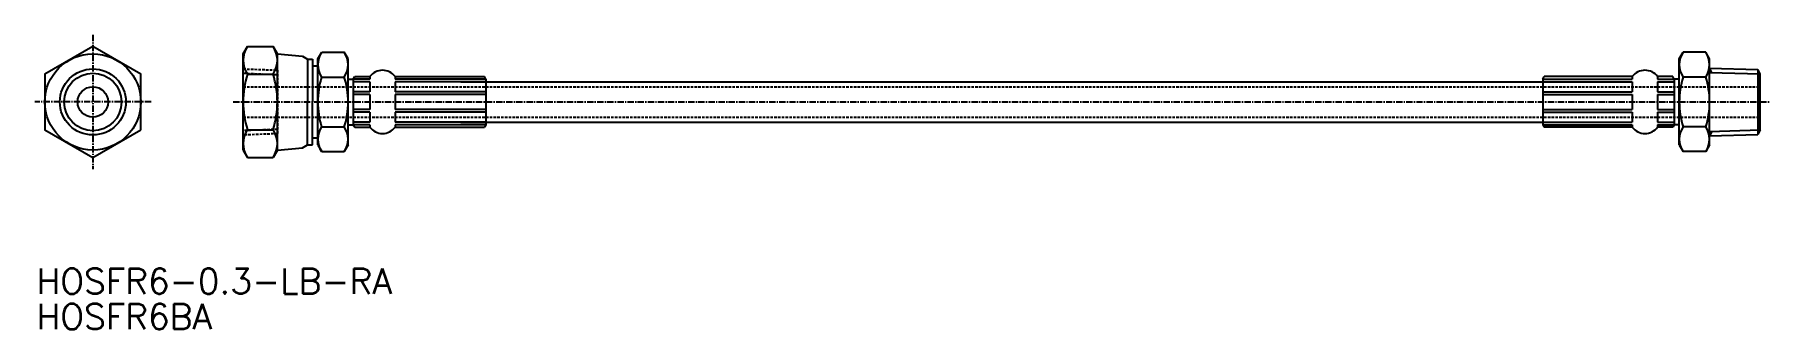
# Model space of a CAD drawing. Extents: x 34 to 377, y 104 to 162.
import ezdxf
from ezdxf.enums import TextEntityAlignment as Align

# ---------------------------------------------------------------- set-up
doc = ezdxf.new("R2010")
doc.units = 0
doc.linetypes.add('CENTER', pattern=[2, 1.25, -0.25, 0.25, -0.25])
doc.linetypes.add('DASHED', pattern=[0.75, 0.5, -0.25])
doc.layers.get('0').update_dxf_attribs({"linetype": 'CONTINUOUS'})
doc.layers.add('CENTER', color=1, linetype='CENTER')
doc.styles.get("Standard").update_dxf_attribs({"font": 'txt.shx', "bigfont": 'extfont.shx'})

msp = doc.modelspace()

# ---------------------------------------------------------------- linework, layer by layer
at = {"color": 7, "linetype": 'CONTINUOUS'}
for p, q in [((75.24, 157.98), (76.09, 159.45)), ((75.24, 138.98), (75.24, 157.98)), ((76.09, 159.45), (81.14, 159.45)), ((81.99, 157.98), (81.14, 159.45)), ((81.99, 138.98), (81.99, 157.98)), ((81.99, 157.98), (86.93, 157.55)), ((89.99, 156.98), (90.75, 158.3)), ((90.75, 158.3), (95.23, 158.3)), ((95.99, 156.98), (95.23, 158.3)), ((359.24, 156.98), (360, 158.3)), ((364.48, 158.3), (360, 158.3)), ((365.24, 156.98), (364.48, 158.3)), ((86.93, 157.55), (87.95, 156.96)), ((87.95, 156.96), (87.95, 148.48)), ((87.95, 156.96), (88.97, 156.96)), ((88.97, 156.96), (88.97, 155.61)), ((88.97, 155.61), (88.97, 148.48)), ((88.97, 155.61), (89.99, 155.61)), ((89.99, 139.98), (89.99, 156.98)), ((95.99, 139.98), (95.99, 156.98)), ((95.99, 139.98), (95.99, 156.98)), ((359.24, 139.98), (359.24, 156.98)), ((359.24, 139.98), (359.24, 156.98)), ((365.24, 139.98), (365.24, 156.98)), ((365.24, 155.19), (374.79, 154.89)), ((374.79, 154.89), (374.79, 142.08)), ((375.24, 154.02), (374.79, 154.89)), ((76.09, 153.97), (81.14, 153.97)), ((90.75, 153.39), (95.23, 153.39)), ((95.99, 152.98), (96.99, 152.98)), ((96.99, 152.98), (97.28, 153.48)), ((96.99, 152.98), (96.99, 143.98)), ((100.28, 152.98), (96.99, 152.98)), ((100.28, 152.48), (96.99, 152.48)), ((97.28, 153.48), (100.28, 153.48)), ((100.28, 153.48), (100.28, 152.98)), ((100.28, 152.48), (100.28, 150.48)), ((105.28, 153.48), (105.28, 152.98)), ((105.28, 153.48), (122.95, 153.48)), ((123.24, 152.98), (105.28, 152.98)), ((123.24, 152.48), (105.28, 152.48)), ((105.28, 152.48), (105.28, 150.48)), ((118.24, 152.48), (332.24, 152.48)), ((123.24, 152.98), (122.95, 153.48)), ((123.24, 152.98), (123.24, 143.98)), ((332.24, 152.98), (332.53, 153.48)), ((332.24, 152.98), (349.95, 152.98)), ((332.24, 152.98), (332.24, 143.98)), ((332.24, 152.48), (349.95, 152.48)), ((349.95, 153.48), (332.53, 153.48)), ((349.95, 153.48), (349.95, 152.98)), ((349.95, 152.48), (349.95, 150.48)), ((354.95, 153.48), (354.95, 152.98)), ((357.95, 153.48), (354.95, 153.48)), ((354.95, 152.98), (358.24, 152.98)), ((354.95, 152.48), (354.95, 150.48)), ((354.95, 152.48), (358.24, 152.48)), ((358.24, 152.98), (357.95, 153.48)), ((358.24, 152.98), (358.24, 143.98)), ((359.24, 152.98), (358.24, 152.98)), ((364.48, 153.39), (360, 153.39)), ((375.24, 142.95), (375.24, 154.02)), ((87.95, 140.01), (87.95, 148.48)), ((88.97, 141.36), (88.97, 148.48)), ((100.28, 150.48), (96.99, 150.48)), ((100.28, 149.98), (96.99, 149.98)), ((100.28, 149.98), (100.28, 146.98)), ((123.24, 150.48), (105.28, 150.48)), ((123.24, 149.98), (105.28, 149.98)), ((105.28, 149.98), (105.28, 146.98)), ((332.24, 150.48), (349.95, 150.48)), ((332.24, 149.98), (349.95, 149.98)), ((349.95, 149.98), (349.95, 146.98)), ((354.95, 150.48), (358.24, 150.48)), ((354.95, 149.98), (354.95, 146.98)), ((354.95, 149.98), (358.24, 149.98)), ((100.28, 146.98), (96.99, 146.98)), ((100.28, 146.48), (96.99, 146.48)), ((100.28, 144.48), (96.99, 144.48)), ((100.28, 146.48), (100.28, 144.48)), ((123.24, 146.98), (105.28, 146.98)), ((123.24, 146.48), (105.28, 146.48)), ((105.28, 146.48), (105.28, 144.48)), ((123.24, 144.48), (105.28, 144.48)), ((118.24, 144.48), (332.24, 144.48)), ((332.24, 146.98), (349.95, 146.98)), ((332.24, 146.48), (349.95, 146.48)), ((332.24, 144.48), (349.95, 144.48)), ((349.95, 146.48), (349.95, 144.48)), ((354.95, 146.98), (358.24, 146.98)), ((354.95, 146.48), (354.95, 144.48)), ((354.95, 146.48), (358.24, 146.48)), ((354.95, 144.48), (358.24, 144.48)), ((76.09, 143), (81.14, 143)), ((88.97, 140.01), (88.97, 141.36)), ((88.97, 141.36), (89.99, 141.36)), ((90.75, 143.58), (95.23, 143.58)), ((95.99, 143.98), (96.99, 143.98)), ((96.99, 143.98), (97.28, 143.48)), ((100.28, 143.98), (96.99, 143.98)), ((97.28, 143.48), (100.28, 143.48)), ((100.28, 143.98), (100.28, 143.48)), ((123.24, 143.98), (105.28, 143.98)), ((105.28, 143.98), (105.28, 143.48)), ((105.28, 143.48), (122.95, 143.48)), ((123.24, 143.98), (122.95, 143.48)), ((332.24, 143.98), (349.95, 143.98)), ((332.24, 143.98), (332.53, 143.48)), ((349.95, 143.48), (332.53, 143.48)), ((349.95, 143.98), (349.95, 143.48)), ((354.95, 143.98), (354.95, 143.48)), ((354.95, 143.98), (358.24, 143.98)), ((357.95, 143.48), (354.95, 143.48)), ((358.24, 143.98), (357.95, 143.48)), ((359.24, 143.98), (358.24, 143.98)), ((364.48, 143.58), (360, 143.58)), ((365.24, 141.78), (374.79, 142.08)), ((375.24, 142.95), (374.79, 142.08)), ((75.24, 138.98), (76.09, 137.52)), ((76.09, 137.52), (81.14, 137.52)), ((81.99, 138.98), (81.14, 137.52)), ((81.99, 138.98), (86.93, 139.42)), ((86.93, 139.42), (87.95, 140.01)), ((87.95, 140.01), (88.97, 140.01)), ((89.99, 139.98), (90.75, 138.67)), ((90.75, 138.67), (95.23, 138.67)), ((95.99, 139.98), (95.23, 138.67)), ((359.24, 139.98), (360, 138.67)), ((364.48, 138.67), (360, 138.67)), ((365.24, 139.98), (364.48, 138.67))]:
    msp.add_line(p, q, dxfattribs=at)
at = {"color": 3, "linetype": 'DASHED'}
for p, q in [((75.24, 155.02), (81.99, 154.77)), ((81.99, 154.77), (81.99, 142.2)), ((75.24, 154.16), (81.99, 153.91)), ((75.24, 151.48), (375.24, 151.48)), ((75.24, 145.48), (375.24, 145.48)), ((81.99, 143.06), (75.24, 142.81)), ((81.99, 142.2), (75.24, 141.95))]:
    msp.add_line(p, q, dxfattribs=at)
at = {"color": 3, "linetype": 'CONTINUOUS'}
for p, q in [((365.69, 154.32), (365.24, 155.19)), ((365.24, 154.33), (375.24, 154.02)), ((365.24, 142.64), (375.24, 142.95)), ((365.69, 142.65), (365.24, 141.78))]:
    msp.add_line(p, q, dxfattribs=at)
at = {"color": 7, "linetype": 'CONTINUOUS'}
msp.add_lwpolyline([(55, 143), (55, 153.97), (45.5, 159.45), (36, 153.97), (36, 143), (45.5, 137.52)], close=True, dxfattribs=at)
for radius in [9.5, 6.53, 3]:
    msp.add_circle((45.5, 148.48), radius, dxfattribs=at)
at = {"color": 3, "linetype": 'CONTINUOUS'}
msp.add_circle((45.5, 148.48), 5.68, dxfattribs=at)
at = {"color": 7, "linetype": 'CONTINUOUS'}
for centre, radius, start, end in [((80.09, 156.71), 4.86, 145.6158, 214.3842), ((77.13, 156.71), 4.86, 325.6158, 34.3842), ((94.33, 155.85), 4.34, 145.6157, 214.3843), ((91.64, 155.85), 4.34, 325.6157, 34.3843), ((363.58, 155.85), 4.34, 145.6157, 214.3843), ((360.89, 155.85), 4.34, 325.6157, 34.3843), ((102.78, 151.61), 3.12, 36.8699, 143.1301), ((352.45, 151.61), 3.12, 36.8699, 143.1301), ((93.39, 148.48), 18.15, 162.412, 197.588), ((63.84, 148.48), 18.15, 342.412, 17.588), ((106.23, 148.48), 16.24, 162.412, 197.588), ((79.75, 148.48), 16.24, 342.412, 17.588), ((375.48, 148.48), 16.24, 162.412, 197.588), ((349, 148.48), 16.24, 342.412, 17.588), ((80.09, 140.26), 4.86, 145.6158, 214.3842), ((77.13, 140.26), 4.86, 325.6158, 34.3842), ((94.33, 141.12), 4.34, 145.6157, 214.3843), ((91.64, 141.12), 4.34, 325.6157, 34.3843), ((102.78, 145.36), 3.12, 216.8699, 323.1301), ((352.45, 145.36), 3.12, 216.8699, 323.1301), ((363.58, 141.12), 4.34, 145.6157, 214.3843), ((360.89, 141.12), 4.34, 325.6157, 34.3843)]:
    msp.add_arc(centre, radius, start, end, dxfattribs=at)
at = {"layer": 'CENTER', "color": 1, "linetype": 'CENTER'}
for p, q in [((45.5, 161.76), (45.5, 135.21)), ((57, 148.48), (34, 148.48)), ((73.24, 148.48), (377.24, 148.48))]:
    msp.add_line(p, q, dxfattribs=at)

# ---------------------------------------------------------------- texts
at = {"color": 7, "linetype": 'CONTINUOUS'}
for s, p in [('HOSFR6-0.3-LB-RA', (34.33, 113.06)), ('HOSFR6BA', (34.33, 106.06))]:
    msp.add_text(s, height=5, dxfattribs=at).set_placement(p, align=Align.MIDDLE_LEFT)

doc.saveas('drawing.dxf')
